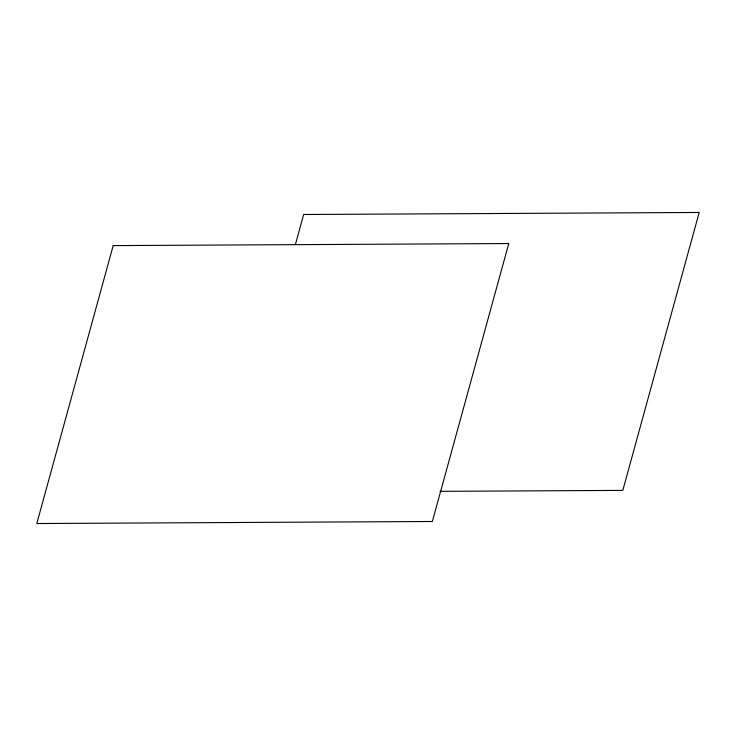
<?xml version="1.0" encoding="UTF-8"?>
<svg xmlns="http://www.w3.org/2000/svg" width="736" height="736" viewBox="0 0 736 736"><rect width="100%" height="100%" fill="white"/><g stroke="black" fill="none" stroke-linecap="round" stroke-linejoin="round"><path stroke-width="1.1" d="M295.43 244.407L303.646 214.507L699.2 212.465L622.803 490.397L439.972 491.344M113.197 245.603L36.8 523.535L432.354 521.493L508.751 243.552L113.197 245.603"/></g></svg>
